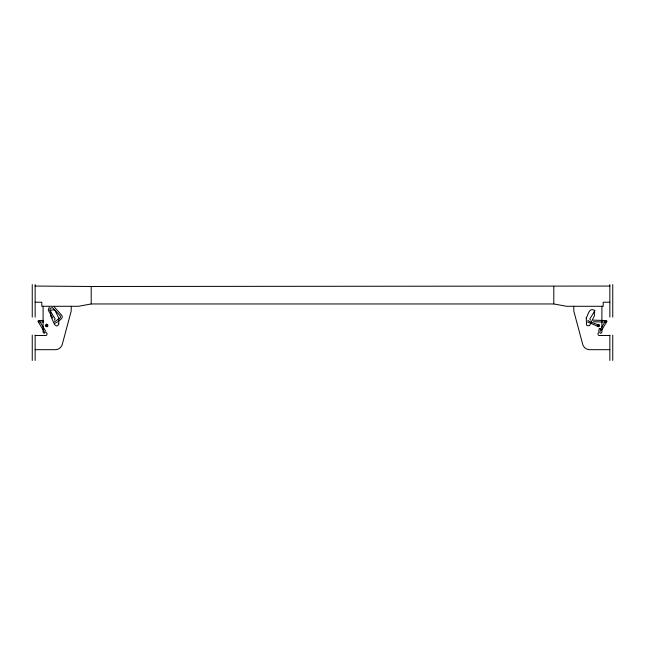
<?xml version="1.0" encoding="UTF-8"?>
<svg xmlns="http://www.w3.org/2000/svg" width="645" height="645" viewBox="0 0 645 645"><rect width="100%" height="100%" fill="white"/><g stroke="black" fill="none" stroke-linecap="round" stroke-linejoin="round"><path stroke-width="0.97" d="M49.786 310.132L50.254 308.302L52.39 307.56L60.461 316.115L60.324 317.775L54.325 321.976M598.6 331.32L599.31 328.531L600.713 328.886L599.987 331.78M45.118 332.731L44.182 333.336L43.102 332.256L43.102 306.286M605.292 321.291L601.664 327.265M601.471 330.482L606.985 321.428L606.59 320.573L593.231 320.13M595.004 310.632L589.836 318.824L590.57 320.138M49.181 307.238L48.278 310.326L52.874 318.066M597.512 325.427L598.213 324.814L599.02 325.298L598.802 326.209L597.867 326.289M57.486 321.952L54.889 323.363M58.066 321.46L61.485 318.751L62.363 317.147L61.775 315.349L54.22 306.947M54.398 320.138L55.131 318.824L49.963 310.632M597.165 324.87L598.286 324.225L599.407 324.878L599.407 326.177L598.278 326.822L597.157 326.168M599.052 332.304L597.923 333.376L598.246 335.142L599.003 335.473L609.856 335.473M609.856 302.223L603.204 302.223L603.204 306.286L566.455 306.286L553.797 303.956L91.203 303.956L78.545 306.286L41.796 306.286L41.796 302.223L35.144 302.223M38.676 322.057L39.345 322.024M35.144 286.058L91.203 286.485L609.856 286.058M43.425 320.404L38.378 320.573L37.982 321.428L44.489 332.111M40.587 321.96L43.538 321.903M35.144 335.473L45.997 335.473L46.754 335.142L47.077 333.376L45.948 332.304M35.144 349.687L55.317 349.687A7.232 7.232 0 0 0 62.299 344.325L71.135 311.342L71.313 306.286M609.856 349.687L589.683 349.687A7.232 7.232 0 0 1 582.701 344.325L573.865 311.342L573.687 306.286M593.553 321.742L606.292 322.057L605.478 321.605M600.713 328.886L599.31 328.531M596.722 324.233L589.482 321.581L587.821 320.299M596.794 325.894L587.482 321.952M45.787 331.337L39.321 320.71L39.49 321.605M599.882 332.731L600.818 333.336L601.898 332.256L601.898 306.286M612.75 284.59L612.75 317.122M612.75 335.11L612.75 360.426M609.856 284.59L609.856 317.122M609.856 335.11L609.856 360.426M553.797 286.485L553.797 303.956M91.203 286.485L91.203 303.956M35.144 284.59L35.144 317.122M35.144 335.11L35.144 360.426M32.25 284.59L32.25 317.122M32.25 335.11L32.25 360.426M586.265 317.969L586.515 324.927L587.361 325.725L589.603 325.596L594.4 315.792L594.263 310.156C588.95 307.471 588.216 314.897 586.265 317.969M58.8 323.806L57.639 325.725L56.502 325.975L54.656 324.709L50.6 315.792L50.737 310.156L54.027 309.826L54.922 310.301L58.735 317.969L58.8 323.806M47.464 325.427L47.101 326.289L46.166 326.209L45.956 325.298L46.754 324.814L47.464 325.427M46.714 324.225L45.593 324.878L45.593 326.177L46.722 326.822L47.843 326.168L47.835 324.87L46.714 324.225"/></g></svg>
